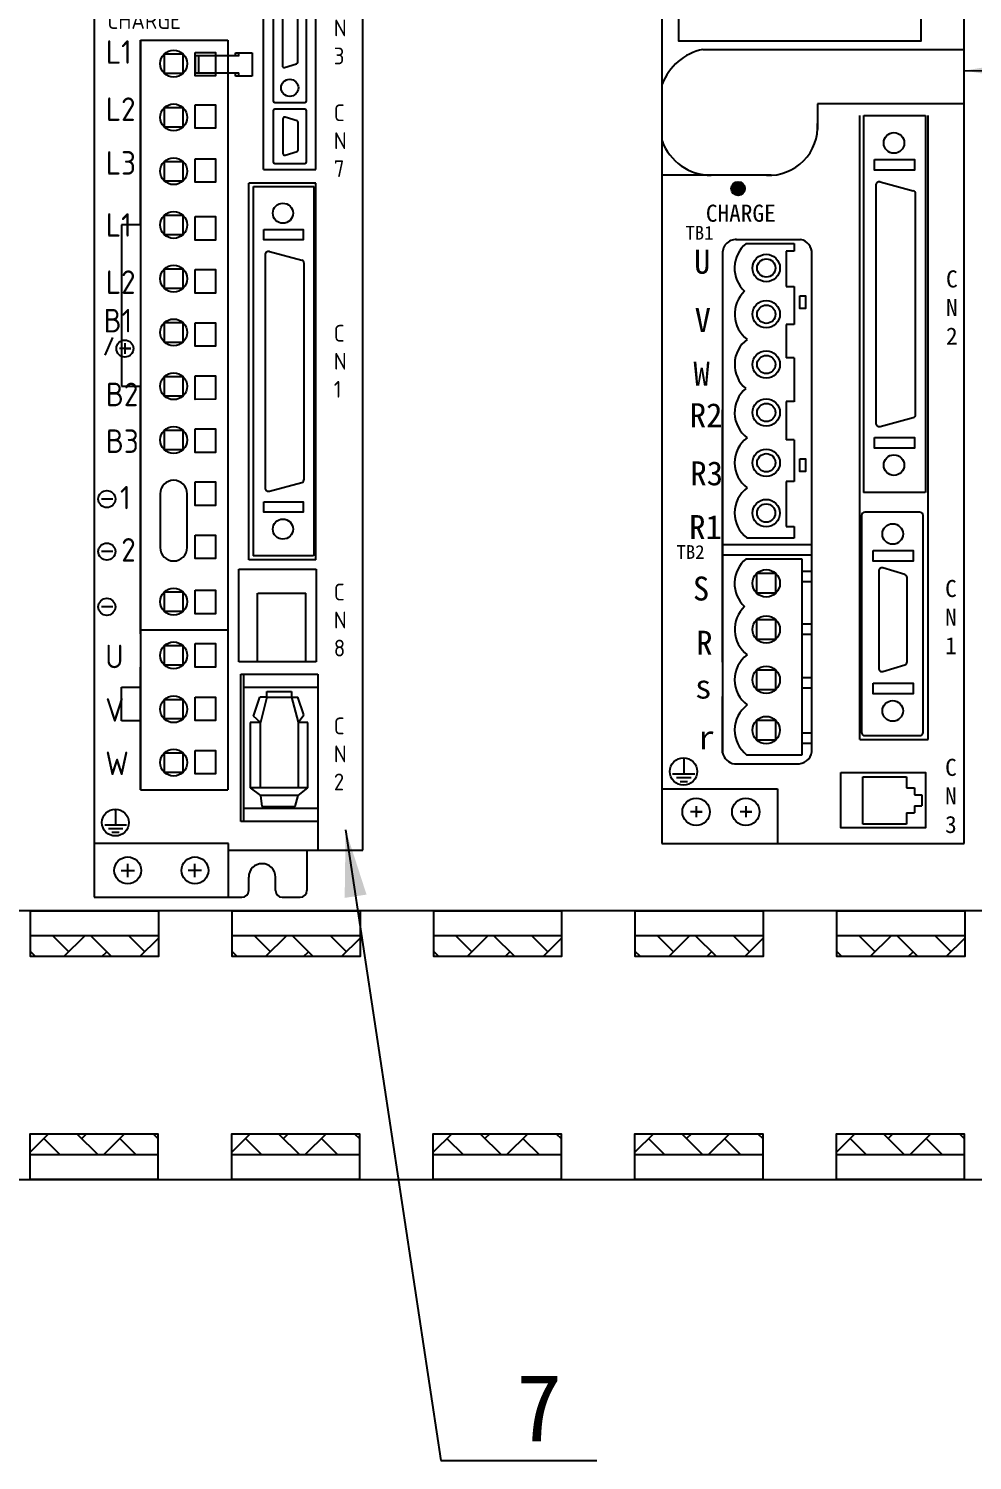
# Model space of a CAD drawing. Header units: millimetres. Extents: x 547 to 2149, y 622 to 1790.
# Drawn here: x 1295.1 to 1330.2, y 1634.9 to 1688.2 of the extents above; entities that cross this region are included whole.
import ezdxf

# ---------------------------------------------------------------- set-up
doc = ezdxf.new("R2010")
doc.units = ezdxf.units.MM
doc.layers.add('元器件与线路', color=7, linetype='Continuous')
doc.layers.add('英文数字标注', color=3, linetype='Continuous')
doc.styles.add('isocp', font='isocp.shx', dxfattribs={"height": 3.5})
doc.styles.get("Standard").update_dxf_attribs({"font": 'txt', "bigfont": 'gbcbig.shx'})
doc.dimstyles.get("Standard").update_dxf_attribs({"dimtxt": 2, "dimasz": 3, "dimexe": 0.18, "dimexo": 0.0625, "dimgap": 0.09, "dimtad": 0, "dimtih": 1, "dimtoh": 1, "dimdec": 4, "dimzin": 0, "dimdsep": 46, "dimtxsty": 'Standard', "dimcen": 0.09, "dimaunit": 1, "dimadec": 0, "dimazin": 0, "dimtfac": 1, "dimtdec": 4, "dimtofl": 0, "dimtmove": 0, "dimatfit": 3, "dimfxl": 0, "dimtolj": 1, "dimtzin": 0, "dimarcsym": 0})

# ---------------------------------------------------------------- blocks, each defined once
blk = doc.blocks.new('安川控制器')
h = blk.add_hatch(color=5)
h.paths.add_polyline_path([(31.18, -16.75), (26.18, -16.75), (25.85, -17.42), (29.6, -17.42), (28.66, -20), (30, -20)])
h.paths.add_polyline_path([(30, -20), (28.66, -20), (28.35, -20.85), (29.84, -20.44)])
h.paths.add_polyline_path([(31.44, -20), (30, -20), (29.84, -20.44)])
h.paths.add_polyline_path([(28.66, -20), (26.82, -20), (26.31, -21.41), (28.35, -20.85)])
h.paths.add_polyline_path([(29.84, -20.44), (28.35, -20.85), (26.49, -25.95), (27.83, -25.95)])
h.paths.add_polyline_path([(23.93, -20.32), (23.18, -19.57), (24.68, -19.57), (24.68, -19.07), (22.18, -19.07), (23.43, -20.32), (21.37, -23.88), (24.68, -23.88), (24.68, -23.38), (22.16, -23.38)])
h = blk.add_hatch(color=2)
h.paths.add_polyline_path([(3.6, -28.13), (0.9, -32.8), (6.29, -32.8)])
h.paths.add_polyline_path([(10.81, -28.13), (8.11, -32.8), (13.51, -32.8)])
blk.add_hatch(color=5).paths.add_polyline_path([(3.05, -30.75), (4.01, -30.75), (3.64, -31.32), (3.41, -31.24), (3.04, -32.17), (3.87, -31.47), (3.73, -31.38), (4.33, -30.54), (3.35, -30.54), (3.66, -29.63), (3.42, -29.63)])
h = blk.add_hatch(color=5)
edge = h.paths.add_edge_path()
edge.add_spline(control_points=[(10.31, -31.92), (10.51, -31.71), (11.01, -31.17), (10.06, -30.38), (10.38, -29.87), (10.48, -29.72)], knot_values=[0, 0, 0, 0, 0.767417, 1.933625, 2.435247, 2.435247, 2.435247, 2.435247], degree=3, periodic=0)
edge.add_line((10.48, -29.72), (10.33, -29.72))
edge.add_spline(control_points=[(10.33, -29.72), (10.23, -29.87), (9.91, -30.38), (10.86, -31.17), (10.36, -31.71), (10.16, -31.92)], knot_values=[0, 0, 0, 0, 0.501622, 1.667831, 2.435247, 2.435247, 2.435247, 2.435247], degree=3, periodic=0)
edge.add_line((10.16, -31.92), (9.86, -31.92))
edge.add_line((9.86, -31.92), (9.86, -32.07))
edge.add_line((9.86, -32.07), (12.01, -32.07))
edge.add_line((12.01, -32.07), (12.01, -31.92))
edge.add_line((12.01, -31.92), (11.51, -31.92))
edge.add_spline(control_points=[(11.51, -31.92), (11.71, -31.71), (12.21, -31.17), (11.26, -30.38), (11.58, -29.87), (11.68, -29.72)], knot_values=[0, 0, 0, 0, 0.767417, 1.933625, 2.435247, 2.435247, 2.435247, 2.435247], degree=3, periodic=0)
edge.add_line((11.68, -29.72), (11.53, -29.72))
edge.add_spline(control_points=[(11.53, -29.72), (11.43, -29.87), (11.11, -30.38), (12.06, -31.17), (11.56, -31.71), (11.36, -31.92)], knot_values=[0, 0, 0, 0, 0.501622, 1.667831, 2.435247, 2.435247, 2.435247, 2.435247], degree=3, periodic=0)
edge.add_line((11.36, -31.92), (10.91, -31.92))
edge.add_spline(control_points=[(10.91, -31.92), (11.11, -31.71), (11.61, -31.17), (10.66, -30.38), (10.98, -29.87), (11.08, -29.72)], knot_values=[0, 0, 0, 0, 0.767417, 1.933625, 2.435247, 2.435247, 2.435247, 2.435247], degree=3, periodic=0)
edge.add_line((11.08, -29.72), (10.93, -29.72))
edge.add_spline(control_points=[(10.93, -29.72), (10.83, -29.87), (10.51, -30.38), (11.46, -31.17), (10.96, -31.71), (10.76, -31.92)], knot_values=[0, 0, 0, 0, 0.501622, 1.667831, 2.435247, 2.435247, 2.435247, 2.435247], degree=3, periodic=0)
edge.add_line((10.76, -31.92), (10.31, -31.92))
h = blk.add_hatch()
h.set_pattern_fill('AR-BRELM', color=256, style=0)
h.set_pattern_definition([(0, (0, 0), (0, 5.334), [7.625, -0.375]), (0, (0, 2.25), (0, 5.334), [7.625, -0.375]), (0, (2, 2.667), (0, 5.334), [3.625, -0.375]), (0, (2, 4.917), (0, 5.334), [3.625, -0.375]), (90, (0, 0), (-8, 5e-16), [2.25, -3.084]), (90, (-0.375, 0), (-8, 5e-16), [2.25, -3.084]), (90, (2, 2.667), (-4, 2e-16), [2.25, -3.084]), (90, (1.625, 2.667), (-4, 2e-16), [2.25, -3.084])])
h.paths.add_polyline_path([(15.99, -28.13), (15.99, -35.63), (23.49, -35.63), (23.49, -28.13)])
at = {"lineweight": 25}
blk.add_hatch(color=1, dxfattribs=at).paths.add_polyline_path([(8.53, -34.8, 1), (6.53, -34.8, 1)])
at = {"color": 0, "lineweight": 25}
for p, q in [((40, 0), (0, 0)), ((0, 0), (0, -168)), ((33.01, -59.71), (33.01, 0)), ((40, -161), (40, 0)), ((25.23, -59.71), (25.23, -30.47)), ((26.63, -31.88), (26.63, -49.46)), ((31.36, -31.62), (26.89, -31.62)), ((31.61, -49.46), (31.61, -31.88)), ((30.13, -36.67), (28.34, -36.13)), ((28.01, -36.38), (28.01, -44.28)), ((30.31, -43.74), (30.31, -36.91)), ((19.88, -40.47), (19.88, -152.02)), ((21.04, -42.82), (21.04, -42.32)), ((21.04, -42.32), (23.54, -42.32)), ((21.54, -42.82), (21.54, -42.32)), ((23.54, -42.32), (23.54, -45.8)), ((15.04, -42.8), (15.04, -45.3)), ((21.54, -42.8), (15.04, -42.8)), ((15.54, -42.8), (15.54, -45.3)), ((28.34, -44.52), (30.13, -43.98)), ((15.04, -45.3), (21.54, -45.3)), ((21.04, -45.8), (21.04, -45.3)), ((23.54, -45.8), (21.04, -45.8)), ((21.54, -45.8), (21.54, -45.3)), ((26.63, -50.99), (26.63, -58.55)), ((31.35, -50.73), (26.88, -50.73)), ((26.89, -49.72), (31.36, -49.72)), ((31.61, -58.55), (31.61, -50.99)), ((28.09, -52.17), (28.09, -57.31)), ((30.2, -52.46), (28.42, -51.92)), ((30.38, -56.77), (30.38, -52.71)), ((28.42, -57.55), (30.2, -57.02)), ((26.88, -58.8), (31.35, -58.8)), ((23.01, -117.77), (23.01, -61.71)), ((33.01, -117.77), (33.01, -61.71)), ((23.7, -62.21), (32.7, -62.21)), ((23.7, -117.21), (23.7, -62.21)), ((23.7, -62.21), (32.7, -62.21)), ((23.7, -117.21), (23.7, -62.21)), ((32.7, -62.21), (32.7, -117.21)), ((32.7, -62.21), (32.7, -117.21)), ((6.88, -67.95), (4.07, -67.95)), ((4.07, -67.95), (4.07, -91.95)), ((6.88, -67.95), (6.88, -91.95)), ((25.46, -72.39), (25.46, -107.09)), ((26.09, -71.91), (30.89, -73.18)), ((31.26, -105.79), (31.26, -73.67)), ((2.72, -84.68), (1.57, -87.31)), ((5.48, -86.35), (3.77, -86.35)), ((4.58, -85.52), (4.58, -87.14)), ((4.58, -86.35), (5.48, -86.35)), ((4.07, -91.95), (6.88, -91.95)), ((26.09, -107.57), (30.89, -106.27)), ((9.84, -107.95), (9.84, -115.95)), ((13.84, -115.95), (13.84, -107.95)), ((2.8, -108.74), (1.08, -108.74)), ((2.8, -116.56), (1.08, -116.56)), ((21.53, -119.15), (33.04, -119.15)), ((21.53, -132.97), (21.53, -119.15)), ((32.65, -117.2), (23.65, -117.2)), ((33.03, -119.15), (33.03, -132.97)), ((24.32, -132.97), (24.32, -122.75)), ((24.35, -122.75), (31.49, -122.75)), ((31.46, -122.75), (31.46, -132.97)), ((2.8, -124.78), (1.08, -124.78)), ((6.88, -128.78), (6.88, -133.78)), ((33.03, -132.97), (21.53, -132.97)), ((21.81, -134.79), (33.31, -134.79)), ((21.81, -154.79), (21.81, -134.79)), ((21.81, -134.79), (33.31, -134.79)), ((21.81, -154.79), (21.81, -134.79)), ((22.26, -156.7), (22.26, -134.79)), ((33.31, -134.79), (33.31, -154.79)), ((33.31, -134.79), (33.31, -154.79)), ((4.07, -141.73), (4.07, -136.73)), ((4.07, -136.73), (6.88, -136.73)), ((23.71, -141.07), (24.67, -138.24)), ((25.71, -138.24), (24.67, -138.24)), ((25.71, -138.24), (24.74, -142.01)), ((25.71, -138.24), (25.71, -137.36)), ((25.71, -137.36), (29.39, -137.36)), ((25.71, -138.24), (29.39, -138.24)), ((29.39, -137.36), (29.39, -138.24)), ((29.39, -138.24), (30.36, -141.92)), ((29.39, -138.24), (30.3, -138.24)), ((31.22, -140.86), (30.3, -138.24)), ((6.88, -141.73), (4.07, -141.73)), ((23.2, -142.01), (23.2, -151.7)), ((24.74, -142.01), (23.2, -142.01)), ((24.74, -142.01), (23.2, -142.01)), ((24.74, -142.01), (23.2, -142.01)), ((24.74, -142.01), (23.71, -141.07)), ((24.74, -151.7), (24.74, -142.01)), ((30.36, -142.01), (31.22, -140.86)), ((30.36, -141.92), (30.36, -151.7)), ((31.82, -142.01), (30.36, -142.01)), ((31.82, -151.7), (31.82, -142.01)), ((23.2, -151.7), (24.74, -152.83)), ((30.36, -152.83), (24.74, -152.83)), ((24.74, -152.83), (24.97, -154.48)), ((29.92, -154.48), (30.36, -152.83)), ((30.36, -152.83), (31.82, -151.7)), ((33.31, -154.79), (22.26, -154.79)), ((33.31, -154.79), (22.26, -154.79)), ((24.97, -154.48), (29.92, -154.48)), ((33.34, -161), (33.34, -154.7)), ((0, -168), (20, -168))]:
    blk.add_line(p, q, dxfattribs=at)
for p, q in [((38.35, -0.62), (1.22, -0.62)), ((1.22, -0.62), (1.22, -6.21)), ((18.7, -6.21), (18.7, -1.71)), ((18.7, -1.71), (38.35, -1.71)), ((38.35, -0.62), (38.35, -1.71)), ((1.22, -6.21), (18.7, -6.21)), ((11.75, -12.71), (11.75, -14.21)), ((16.14, -12.71), (11.75, -12.71)), ((16.14, -14.21), (16.14, -12.71)), ((1.14, -14.47), (1.14, -20.97)), ((16.14, -14.47), (1.14, -14.47)), ((11.75, -14.21), (16.14, -14.21)), ((16.14, -20.97), (16.14, -14.47)), ((25.85, -17.42), (26.18, -16.75)), ((26.18, -16.75), (31.18, -16.75)), ((31.18, -16.75), (27.83, -25.95)), ((24.68, -19.07), (22.18, -19.07)), ((22.18, -19.07), (23.43, -20.32)), ((24.68, -19.07), (24.68, -19.57)), ((25.85, -17.42), (29.6, -17.42)), ((29.6, -17.42), (26.49, -25.95)), ((1.14, -20.97), (16.14, -20.97)), ((23.43, -20.32), (21.37, -23.88)), ((22.16, -23.38), (23.93, -20.32)), ((24.68, -19.57), (23.18, -19.57)), ((23.18, -19.57), (23.93, -20.32)), ((26.82, -20), (26.31, -21.41)), ((31.44, -20), (26.31, -21.41)), ((26.82, -20), (31.44, -20)), ((24.68, -23.38), (22.16, -23.38)), ((24.68, -23.88), (24.68, -23.38)), ((21.37, -23.88), (24.68, -23.88)), ((26.49, -25.95), (27.83, -25.95)), ((0, -27.76), (40, -27.76)), ((3.05, -30.75), (3.42, -29.63)), ((3.66, -29.63), (3.35, -30.54)), ((3.66, -29.63), (3.42, -29.63)), ((15.99, -28.13), (15.99, -35.63)), ((23.49, -28.13), (15.99, -28.13)), ((23.49, -35.63), (23.49, -28.13)), ((3.04, -32.17), (3.41, -31.24)), ((3.87, -31.47), (3.04, -32.17)), ((4.01, -30.75), (3.05, -30.75)), ((3.35, -30.54), (4.33, -30.54)), ((3.41, -31.24), (3.64, -31.32)), ((3.64, -31.32), (4.01, -30.75)), ((4.33, -30.54), (3.73, -31.38)), ((3.73, -31.38), (3.87, -31.47)), ((33.01, -30.47), (25.23, -30.47)), ((15.99, -35.63), (23.49, -35.63)), ((33.01, -61.71), (23.01, -61.71)), ((25.23, -59.71), (33.01, -59.71)), ((33.01, -117.77), (23.01, -117.77)), ((33.31, -136.79), (22.26, -136.79)), ((31.82, -151.7), (23.2, -151.7)), ((21.81, -156.7), (21.81, -154.79)), ((33.34, -156.7), (21.81, -156.7)), ((20, -160), (0, -160)), ((20, -168), (20, -160)), ((20, -161), (40, -161)), ((31.67, -161), (31.67, -167)), ((4, -164), (6, -164)), ((5, -165), (5, -163)), ((16, -164), (14, -164)), ((15, -165), (15, -163)), ((23, -167), (23, -165)), ((27, -167), (27, -165)), ((20, -168), (22, -168)), ((28, -168), (30.67, -168))]:
    blk.add_line(p, q)
at = {"color": 0, "lineweight": 30}
for p, q in [((6.88, -40.47), (6.88, -67.95)), ((6.88, -91.95), (6.88, -128.78)), ((6.88, -133.78), (6.88, -152.02))]:
    blk.add_line(p, q, dxfattribs=at)
at = {"color": 0}
for p, q in [((6.88, -40.47), (19.88, -40.47)), ((6.88, -128.18), (19.88, -128.18)), ((6.88, -152.02), (19.88, -152.02)), ((3.2, -155.07), (3.2, -157.23)), ((1.58, -157.23), (4.82, -157.23)), ((2.12, -157.77), (4.28, -157.77)), ((2.66, -158.31), (3.74, -158.31))]:
    blk.add_line(p, q, dxfattribs=at)
at = {"color": 0, "lineweight": 25}
for points in [[(5.89, -1.12), (1.72, -1.12), (1.72, -5.67)], [(10.42, -42.54), (10.42, -45.37), (13.25, -45.37), (13.25, -42.54)], [(15.03, -42.27), (18.05, -42.27), (18.05, -45.77), (15.03, -45.78)], [(10.42, -50.54), (10.42, -53.37), (13.25, -53.37), (13.25, -50.54)], [(15.03, -50.06), (18.05, -50.06), (18.05, -53.56), (15.03, -53.57)], [(10.42, -58.54), (10.42, -61.37), (13.25, -61.37), (13.25, -58.54)], [(15.03, -58.1), (18.05, -58.1), (18.05, -61.6), (15.03, -61.6)], [(10.42, -66.54), (10.42, -69.37), (13.25, -69.37), (13.25, -66.54)], [(15.03, -66.7), (18.05, -66.7), (18.05, -70.2), (15.03, -70.21)], [(25.28, -68.62), (31.11, -68.62), (31.11, -70.17), (25.28, -70.17)], [(10.42, -74.54), (10.42, -77.37), (13.25, -77.37), (13.25, -74.54)], [(15.03, -74.6), (18.05, -74.6), (18.05, -78.1), (15.03, -78.11)], [(10.42, -82.54), (10.42, -85.37), (13.25, -85.37), (13.25, -82.54)], [(15.03, -82.5), (18.05, -82.5), (18.05, -86), (15.03, -86.01)], [(10.42, -90.54), (10.42, -93.37), (13.25, -93.37), (13.25, -90.54)], [(15.03, -90.4), (18.05, -90.4), (18.05, -93.9), (15.03, -93.91)], [(10.42, -98.54), (10.42, -101.37), (13.25, -101.37), (13.25, -98.54)], [(15.03, -98.3), (18.05, -98.3), (18.05, -101.8), (15.03, -101.81)], [(15.03, -106.2), (18.05, -106.2), (18.05, -109.7), (15.03, -109.71)], [(25.28, -109.16), (31.11, -109.16), (31.11, -110.71), (25.28, -110.71)], [(15.03, -114.1), (18.05, -114.1), (18.05, -117.6), (15.03, -117.61)], [(10.42, -122.6), (10.42, -125.42), (13.25, -125.42), (13.25, -122.6)], [(15.03, -122.31), (18.05, -122.31), (18.05, -125.81), (15.03, -125.82)], [(10.42, -130.6), (10.42, -133.42), (13.25, -133.42), (13.25, -130.6)], [(15.03, -130.25), (18.05, -130.25), (18.05, -133.75), (15.03, -133.76)], [(15.03, -138.2), (18.05, -138.2), (18.05, -141.7), (15.03, -141.7)], [(10.42, -138.6), (10.42, -141.42), (13.25, -141.42), (13.25, -138.6)], [(10.42, -146.54), (10.42, -149.37), (13.25, -149.37), (13.25, -146.54)], [(15.03, -146.15), (18.05, -146.15), (18.05, -149.65), (15.03, -149.65)]]:
    blk.add_lwpolyline(points, close=True, dxfattribs=at)
for centre, radius in [((7.53, -34.8), 1), ((29.11, -33.73), 1.28), ((11.84, -43.95), 2), ((29.11, -47.55), 1.28), ((11.84, -51.95), 2), ((11.84, -59.95), 2), ((11.84, -67.95), 2), ((28.1, -66.21), 1.5), ((11.84, -75.95), 2), ((11.84, -83.95), 2), ((4.58, -86.35), 1.27), ((11.84, -91.95), 2), ((11.84, -99.95), 2), ((1.89, -108.74), 1.27), ((28.1, -113.21), 1.5), ((1.89, -116.56), 1.27), ((1.89, -124.78), 1.27), ((11.84, -124.01), 2), ((11.84, -132.01), 2), ((11.84, -140.01), 2), ((11.84, -147.96), 2), ((3.17, -156.88), 2)]:
    blk.add_circle(centre, radius, dxfattribs=at)
for centre in [(5, -164), (15, -164)]:
    blk.add_circle(centre, 2)
for centre, radius, start, end in [((7.12, -31.26), 7.93, 26.1847, 153.8153), ((6.97, -30.86), 6.4, 28.9302, 151.0698), ((25, -165), 2, 360, 180), ((22, -167), 1, 270, 0), ((28, -167), 1, 180, 270), ((30.67, -167), 1, 270, 0)]:
    blk.add_arc(centre, radius, start, end)
for centre, radius, start, end in [((26.89, -31.88), 0.256, 90, 180), ((31.36, -31.88), 0.256, 0, 90), ((28.27, -36.38), 0.256, 73.1903, 180), ((30.05, -36.91), 0.256, 0, 73.1903), ((28.27, -44.28), 0.256, 180, 286.771), ((30.05, -43.74), 0.256, 286.771, 0), ((26.89, -49.46), 0.256, 180, 270), ((26.88, -50.99), 0.256, 90, 180), ((31.35, -50.99), 0.256, 0, 90), ((31.36, -49.46), 0.256, 270, 0), ((28.35, -52.17), 0.256, 73.1903, 180), ((30.13, -52.71), 0.256, 0, 73.1903), ((28.35, -57.31), 0.256, 180, 286.771), ((30.13, -56.77), 0.256, 286.771, 0), ((26.88, -58.55), 0.256, 180, 270), ((31.35, -58.55), 0.256, 270, 0), ((25.96, -72.39), 0.5, 75.0938, 180), ((30.76, -73.67), 0.5, 0, 75.0938), ((11.84, -107.95), 2, 0, 180), ((30.76, -105.79), 0.5, 285.1335, 0), ((25.96, -107.09), 0.5, 180, 285.1335), ((11.84, -115.95), 2, 180, 0)]:
    blk.add_arc(centre, radius, start, end, dxfattribs=at)
at = {"color": 0, "lineweight": 50}
blk.add_spline([(1.93, -1.82), (2.64, -1.29), (2.02, -2.64), (3.32, -1.48), (1.95, -3.25), (3.96, -1.41), (2.1, -4.66)], degree=3, dxfattribs=at)
at = {"color": 0, "ltscale": 7}
blk.add_point((3.2, -155.07), dxfattribs=at)
at = {"color": 3, "lineweight": 25, "insert": (7.64, -1.18), "char_height": 1.485, "width": 6.1987, "attachment_point": 1}
blk.add_mtext('YASKAWA', dxfattribs=at)
at = {"color": 3, "lineweight": 25, "attachment_point": 1, "style": 'isocp'}
for s, insert, char_height, width in [('SERVOPACK', (0.88, -12.78), 1.5, 3.9934), ('C\\PN\\P3', (35.67, -33.22), 2.5, 2.2917), ('CHARGE', (1.98, -36.28), 2.5, 3.9934), ('L1', (1.75, -40.47), 3.5, 3.9934), ('L2', (1.75, -48.97), 3.5, 3.9934), ('C\\PN\\P7', (35.67, -50.01), 2.5, 2.2917), ('L3', (1.75, -56.97), 3.5, 3.9934), ('L1', (1.75, -66.2), 3.5, 3.9934), ('L2', (1.75, -74.71), 3.5, 3.9934), ('B1', (1.41, -80.44), 3.5, 3.9934), ('C\\PN\\P1', (35.67, -82.82), 2.5, 2.2917), ('B2', (1.75, -91.42), 3.5, 3.9934), ('B3', (1.75, -98.38), 3.5, 3.9934), (' 1', (1.85, -106.77), 3.5, 3.9934), (' 2', (2.04, -114.55), 3.5, 3.9934), ('C\\PN\\P8', (35.67, -121.33), 2.5, 2.2917), ('U', (1.66, -130.42), 3.5, 3.9934), ('V', (1.66, -138.37), 3.5, 3.9934), ('C\\PN\\P2', (35.67, -141.25), 2.5, 2.2917), ('W', (1.66, -146.32), 3.5, 3.9934)]:
    blk.add_mtext(s, dxfattribs=dict(at, insert=insert, char_height=char_height, width=width))

msp = doc.modelspace()

# ---------------------------------------------------------------- hatches: boundary and pattern name
at = {"layer": '元器件与线路', "lineweight": 25}
msp.add_hatch(color=1, dxfattribs=at).paths.add_polyline_path([(1321.775, 1682.256, 1), (1321.265, 1682.256, 1)])
at = {"layer": '元器件与线路'}
h = msp.add_hatch(dxfattribs=at)
h.set_pattern_fill('AR-HBONE', color=256, scale=0.25, style=0)
h.set_pattern_definition([(45, (1725.8276, 1531.5312), (1e-16, 1.4142136), [3, -1]), (135, (1726.5347, 1532.2383), (1e-16, 1.4142136), [3, -1])])
h.paths.add_polyline_path([(1299.95, 1654.47), (1295.193, 1654.47), (1295.193, 1653.682), (1299.95, 1653.682)])
h = msp.add_hatch(dxfattribs=at)
h.set_pattern_fill('AR-HBONE', color=256, scale=0.25, style=0)
h.set_pattern_definition([(45, (1733.3276, 1531.5312), (1e-16, 1.4142136), [3, -1]), (135, (1734.0347, 1532.2383), (1e-16, 1.4142136), [3, -1])])
h.paths.add_polyline_path([(1307.45, 1654.47), (1302.693, 1654.47), (1302.693, 1653.682), (1307.45, 1653.682)])
h = msp.add_hatch(dxfattribs=at)
h.set_pattern_fill('AR-HBONE', color=256, scale=0.25, style=0)
h.set_pattern_definition([(45, (1740.8276, 1531.5312), (1e-16, 1.4142136), [3, -1]), (135, (1741.5347, 1532.2383), (1e-16, 1.4142136), [3, -1])])
h.paths.add_polyline_path([(1314.95, 1654.47), (1310.193, 1654.47), (1310.193, 1653.682), (1314.95, 1653.682)])
h = msp.add_hatch(dxfattribs=at)
h.set_pattern_fill('AR-HBONE', color=256, scale=0.25, style=0)
h.set_pattern_definition([(45, (1748.3276, 1531.5312), (1e-16, 1.4142136), [3, -1]), (135, (1749.0347, 1532.2383), (1e-16, 1.4142136), [3, -1])])
h.paths.add_polyline_path([(1322.45, 1654.47), (1317.693, 1654.47), (1317.693, 1653.682), (1322.45, 1653.682)])
h = msp.add_hatch(dxfattribs=at)
h.set_pattern_fill('AR-HBONE', color=256, scale=0.25, style=0)
h.set_pattern_definition([(45, (1755.8276, 1531.5312), (1e-16, 1.4142136), [3, -1]), (135, (1756.5347, 1532.2383), (1e-16, 1.4142136), [3, -1])])
h.paths.add_polyline_path([(1329.95, 1654.47), (1325.193, 1654.47), (1325.193, 1653.682), (1329.95, 1653.682)])
h = msp.add_hatch(dxfattribs=at)
h.set_pattern_fill('AR-HBONE', color=256, scale=0.25, angle=180, style=0)
h.set_pattern_definition([(225, (869.2987, 1769.2419), (-3e-16, -1.4142136), [3, -1]), (315, (868.5916, 1768.5348), (-3e-16, -1.4142136), [3, -1])])
h.paths.add_polyline_path([(1295.176, 1647.092), (1295.176, 1646.303), (1299.933, 1646.303), (1299.933, 1647.092)])
h = msp.add_hatch(dxfattribs=at)
h.set_pattern_fill('AR-HBONE', color=256, scale=0.25, angle=180, style=0)
h.set_pattern_definition([(225, (876.7987, 1769.2419), (-3e-16, -1.4142136), [3, -1]), (315, (876.0916, 1768.5348), (-3e-16, -1.4142136), [3, -1])])
h.paths.add_polyline_path([(1302.676, 1647.092), (1302.676, 1646.303), (1307.433, 1646.303), (1307.433, 1647.092)])
h = msp.add_hatch(dxfattribs=at)
h.set_pattern_fill('AR-HBONE', color=256, scale=0.25, angle=180, style=0)
h.set_pattern_definition([(225, (884.2987, 1769.2419), (-3e-16, -1.4142136), [3, -1]), (315, (883.5916, 1768.5348), (-3e-16, -1.4142136), [3, -1])])
h.paths.add_polyline_path([(1310.176, 1647.092), (1310.176, 1646.303), (1314.933, 1646.303), (1314.933, 1647.092)])
h = msp.add_hatch(dxfattribs=at)
h.set_pattern_fill('AR-HBONE', color=256, scale=0.25, angle=180, style=0)
h.set_pattern_definition([(225, (891.7987, 1769.2419), (-3e-16, -1.4142136), [3, -1]), (315, (891.0916, 1768.5348), (-3e-16, -1.4142136), [3, -1])])
h.paths.add_polyline_path([(1317.676, 1647.092), (1317.676, 1646.303), (1322.433, 1646.303), (1322.433, 1647.092)])
h = msp.add_hatch(dxfattribs=at)
h.set_pattern_fill('AR-HBONE', color=256, scale=0.25, angle=180, style=0)
h.set_pattern_definition([(225, (899.2987, 1769.2419), (-3e-16, -1.4142136), [3, -1]), (315, (898.5916, 1768.5348), (-3e-16, -1.4142136), [3, -1])])
h.paths.add_polyline_path([(1325.176, 1647.092), (1325.176, 1646.303), (1329.933, 1646.303), (1329.933, 1647.092)])

# ---------------------------------------------------------------- linework, layer by layer
for p, q in [((1318.683, 1697.887), (1318.683, 1657.887)), ((1329.933, 1657.887), (1329.933, 1697.887)), ((1318.683, 1657.887), (1329.933, 1657.887)), ((1344.95, 1655.387), (1234.933, 1655.387)), ((1295.193, 1654.47), (1299.95, 1654.47)), ((1302.693, 1654.47), (1307.45, 1654.47)), ((1310.193, 1654.47), (1314.95, 1654.47)), ((1317.693, 1654.47), (1322.45, 1654.47)), ((1325.193, 1654.47), (1329.95, 1654.47)), ((1299.933, 1646.303), (1295.176, 1646.303)), ((1307.433, 1646.303), (1302.676, 1646.303)), ((1314.933, 1646.303), (1310.176, 1646.303)), ((1322.433, 1646.303), (1317.676, 1646.303)), ((1329.933, 1646.303), (1325.176, 1646.303))]:
    msp.add_line(p, q, dxfattribs=at)
at = {"layer": '元器件与线路', "color": 0}
for p, q in [((1320.206, 1687.428), (1329.933, 1687.428)), ((1329.933, 1685.403), (1324.473, 1685.404)), ((1324.473, 1685.404), (1324.473, 1684.45)), ((1322.743, 1682.746), (1318.689, 1682.746)), ((1321.434, 1680.358), (1323.843, 1680.358)), ((1321.813, 1680.207), (1323.601, 1680.207)), ((1323.307, 1679.923), (1323.308, 1678.607)), ((1323.601, 1679.923), (1323.307, 1679.923)), ((1323.601, 1680.207), (1323.601, 1679.923)), ((1324.256, 1661.304), (1324.266, 1679.878)), ((1323.308, 1678.616), (1323.307, 1678.616)), ((1323.308, 1678.607), (1323.601, 1678.607)), ((1323.601, 1678.615), (1323.601, 1677.2)), ((1323.307, 1677.2), (1323.307, 1675.954)), ((1323.601, 1677.2), (1323.307, 1677.2)), ((1323.599, 1675.954), (1323.307, 1675.954)), ((1323.601, 1675.954), (1323.601, 1674.322)), ((1323.307, 1674.326), (1323.307, 1672.909)), ((1323.601, 1674.326), (1323.307, 1674.326)), ((1323.599, 1672.908), (1323.307, 1672.909)), ((1323.601, 1672.908), (1323.601, 1671.351)), ((1323.601, 1671.351), (1323.307, 1671.351)), ((1323.309, 1671.351), (1323.311, 1669.675)), ((1323.311, 1669.675), (1323.307, 1669.675)), ((1323.307, 1669.675), (1323.601, 1669.675)), ((1323.601, 1669.675), (1323.601, 1669.253)), ((1320.945, 1669.016), (1324.26, 1669.016)), ((1323.601, 1669.253), (1321.844, 1669.253)), ((1320.945, 1668.624), (1324.26, 1668.624)), ((1321.813, 1668.477), (1323.89, 1668.477)), ((1323.89, 1668.477), (1323.89, 1661.18)), ((1326.041, 1661.752), (1328.591, 1661.752)), ((1319.495, 1661.026), (1319.495, 1660.475)), ((1321.378, 1660.852), (1323.802, 1660.852)), ((1323.89, 1661.18), (1321.844, 1661.18)), ((1319.082, 1660.475), (1319.908, 1660.475)), ((1319.219, 1660.338), (1319.77, 1660.338)), ((1326.162, 1660.365), (1327.786, 1660.365)), ((1326.162, 1658.605), (1326.162, 1660.365)), ((1327.786, 1660.365), (1327.786, 1659.957)), ((1319.357, 1660.2), (1319.632, 1660.2)), ((1327.786, 1659.957), (1328.076, 1659.957)), ((1328.076, 1659.957), (1328.076, 1659.702)), ((1328.076, 1659.702), (1328.348, 1659.702)), ((1328.348, 1659.702), (1328.348, 1659.285)), ((1328.076, 1659.285), (1328.348, 1659.285)), ((1328.076, 1659.285), (1328.076, 1659.03)), ((1327.786, 1659.031), (1328.076, 1659.03)), ((1327.787, 1659.031), (1327.787, 1658.605)), ((1327.787, 1658.605), (1326.162, 1658.605))]:
    msp.add_line(p, q, dxfattribs=at)
at = {"layer": '元器件与线路', "color": 0, "lineweight": 25}
for p, q in [((1326.041, 1661.752), (1326.041, 1684.97)), ((1326.193, 1684.97), (1328.488, 1684.97)), ((1326.193, 1670.945), (1326.193, 1684.97)), ((1328.488, 1684.97), (1328.488, 1670.945)), ((1328.591, 1661.752), (1328.591, 1684.975)), ((1326.642, 1682.374), (1326.642, 1673.526)), ((1326.802, 1682.497), (1328.026, 1682.171)), ((1328.121, 1673.857), (1328.121, 1682.048)), ((1320.941, 1679.922), (1320.941, 1674.022)), ((1326.803, 1673.403), (1328.027, 1673.734)), ((1328.475, 1670.948), (1326.18, 1670.948)), ((1326.113, 1670.091), (1326.113, 1662.02)), ((1328.282, 1670.209), (1326.231, 1670.209)), ((1328.4, 1662.02), (1328.4, 1670.091)), ((1323.89, 1668.021), (1324.256, 1668.021)), ((1326.748, 1668.027), (1326.748, 1664.401)), ((1327.717, 1667.893), (1326.9, 1668.14)), ((1327.801, 1664.647), (1327.801, 1667.78)), ((1324.256, 1667.625), (1323.89, 1667.625)), ((1323.89, 1666.057), (1324.256, 1666.057)), ((1324.256, 1665.661), (1323.89, 1665.661)), ((1320.941, 1664.631), (1320.941, 1663.356)), ((1326.9, 1664.288), (1327.717, 1664.535)), ((1323.89, 1664.061), (1324.256, 1664.061)), ((1324.256, 1663.664), (1323.89, 1663.664)), ((1323.89, 1662.006), (1324.256, 1662.006)), ((1326.231, 1661.902), (1328.282, 1661.902)), ((1324.256, 1661.61), (1323.89, 1661.61)), ((1318.689, 1659.927), (1322.987, 1659.927)), ((1322.987, 1659.927), (1322.987, 1657.887)), ((1319.954, 1659.277), (1319.954, 1658.863)), ((1321.8, 1659.277), (1321.8, 1658.863)), ((1320.184, 1659.065), (1319.748, 1659.065)), ((1319.954, 1659.065), (1320.184, 1659.065)), ((1322.031, 1659.065), (1321.594, 1659.065)), ((1321.8, 1659.065), (1322.031, 1659.065))]:
    msp.add_line(p, q, dxfattribs=at)
at = {"layer": '元器件与线路', "color": 0, "lineweight": 30}
for p, q in [((1320.941, 1674.022), (1320.941, 1664.631)), ((1320.941, 1663.356), (1320.941, 1661.265))]:
    msp.add_line(p, q, dxfattribs=at)
at = {"layer": '元器件与线路', "color": 7}
msp.add_line((1224.933, 1645.387), (1354.933, 1645.387), dxfattribs=at)
at = {"layer": '元器件与线路', "color": 0}
for points in [[(1319.307, 1690.151), (1328.31, 1690.151), (1328.31, 1687.736), (1319.307, 1687.736)], [(1323.811, 1678.263), (1324.025, 1678.263), (1324.025, 1677.79), (1323.811, 1677.79)], [(1323.81, 1672.197), (1324.024, 1672.197), (1324.024, 1671.724), (1323.81, 1671.724)], [(1325.344, 1660.524), (1328.492, 1660.524), (1328.492, 1658.465), (1325.344, 1658.465)]]:
    msp.add_lwpolyline(points, close=True, dxfattribs=at)
at = {"layer": '元器件与线路', "color": 0, "lineweight": 25}
for points in [[(1326.595, 1683.336), (1328.083, 1683.336), (1328.083, 1682.939), (1326.595, 1682.939)], [(1326.595, 1672.997), (1328.083, 1672.997), (1328.083, 1672.601), (1326.595, 1672.601)], [(1326.548, 1668.787), (1328.036, 1668.787), (1328.036, 1668.391), (1326.548, 1668.391)], [(1322.205, 1667.928), (1322.205, 1667.207), (1322.926, 1667.207), (1322.926, 1667.928)], [(1322.205, 1666.208), (1322.205, 1665.487), (1322.926, 1665.487), (1322.926, 1666.208)], [(1322.205, 1664.338), (1322.205, 1663.617), (1322.926, 1663.617), (1322.926, 1664.338)], [(1326.548, 1663.852), (1328.036, 1663.852), (1328.036, 1663.456), (1326.548, 1663.456)], [(1322.2, 1662.468), (1322.2, 1661.747), (1322.921, 1661.747), (1322.921, 1662.468)]]:
    msp.add_lwpolyline(points, close=True, dxfattribs=at)
at = {"layer": '元器件与线路'}
for points in [[(1295.193, 1655.387), (1299.95, 1655.387), (1299.95, 1653.682), (1295.193, 1653.682)], [(1302.693, 1655.387), (1307.45, 1655.387), (1307.45, 1653.682), (1302.693, 1653.682)], [(1310.193, 1655.387), (1314.95, 1655.387), (1314.95, 1653.682), (1310.193, 1653.682)], [(1317.693, 1655.387), (1322.45, 1655.387), (1322.45, 1653.682), (1317.693, 1653.682)], [(1325.193, 1655.387), (1329.95, 1655.387), (1329.95, 1653.682), (1325.193, 1653.682)], [(1299.933, 1645.387), (1295.176, 1645.387), (1295.176, 1647.092), (1299.933, 1647.092)], [(1307.433, 1645.387), (1302.676, 1645.387), (1302.676, 1647.092), (1307.433, 1647.092)], [(1314.933, 1645.387), (1310.176, 1645.387), (1310.176, 1647.092), (1314.933, 1647.092)], [(1322.433, 1645.387), (1317.676, 1645.387), (1317.676, 1647.092), (1322.433, 1647.092)], [(1329.933, 1645.387), (1325.176, 1645.387), (1325.176, 1647.092), (1329.933, 1647.092)]]:
    msp.add_lwpolyline(points, close=True, dxfattribs=at)
at = {"layer": '元器件与线路', "color": 0, "lineweight": 25}
for centre, radius in [((1327.316, 1683.95), 0.383), ((1321.518, 1682.252), 0.255), ((1322.565, 1679.297), 0.51), ((1322.565, 1677.578), 0.51), ((1322.565, 1675.708), 0.51), ((1322.565, 1673.921), 0.51), ((1322.565, 1672.051), 0.51), ((1327.316, 1671.965), 0.383), ((1322.561, 1670.181), 0.51), ((1327.269, 1669.402), 0.383), ((1322.565, 1667.567), 0.51), ((1322.565, 1665.847), 0.51), ((1322.565, 1663.977), 0.51), ((1327.269, 1662.82), 0.383), ((1322.561, 1662.107), 0.51), ((1319.488, 1660.564), 0.51), ((1319.954, 1659.065), 0.51), ((1321.8, 1659.065), 0.51)]:
    msp.add_circle(centre, radius, dxfattribs=at)
at = {"layer": '元器件与线路', "color": 0}
for centre in [(1322.565, 1679.297), (1322.565, 1677.578), (1322.565, 1675.708), (1322.565, 1673.921), (1322.565, 1672.051), (1322.561, 1670.181)]:
    msp.add_circle(centre, 0.34, dxfattribs=at)
for centre, radius, start, end in [((1320.636, 1685.387), 2.086, 101.8762, 158.91), ((1322.66, 1684.561), 1.816, 267.4018, 3.5027), ((1320.528, 1684.709), 1.963, 200.469, 269.5264), ((1322.565, 1679.297), 1.181, 129.5922, 226.9336), ((1323.756, 1679.855), 0.51, 357.3805, 80.1676), ((1322.565, 1677.578), 1.177, 133.2302, 232.6292), ((1322.565, 1675.708), 1.176, 127.3901, 229.443), ((1322.564, 1673.92), 1.176, 130.5063, 232.6606), ((1322.565, 1672.051), 1.176, 127.3901, 232.7248), ((1322.561, 1670.181), 1.172, 127.1608, 232.3118), ((1322.565, 1667.567), 1.181, 129.5922, 226.9336), ((1322.565, 1665.847), 1.177, 133.2302, 232.6292), ((1322.565, 1663.977), 1.176, 127.3901, 232.7248), ((1322.561, 1662.107), 1.172, 127.1608, 232.3118)]:
    msp.add_arc(centre, radius, start, end, dxfattribs=at)
at = {"layer": '元器件与线路', "color": 0, "lineweight": 25}
for centre, radius, start, end in [((1326.77, 1682.374), 0.128, 75.0938, 180), ((1327.994, 1682.048), 0.128, 0, 75.0938), ((1321.446, 1679.848), 0.51, 88.6282, 188.3832), ((1327.994, 1673.857), 0.128, 285.1335, 0), ((1326.77, 1673.526), 0.128, 180, 285.1335), ((1326.231, 1670.091), 0.118, 90, 180), ((1328.282, 1670.091), 0.118, 0, 90), ((1326.866, 1668.027), 0.118, 73.1903, 180), ((1327.683, 1667.78), 0.118, 0, 73.1903), ((1327.683, 1664.647), 0.118, 286.771, 0), ((1326.866, 1664.401), 0.118, 180, 286.771), ((1326.231, 1662.02), 0.118, 180, 270), ((1328.282, 1662.02), 0.118, 270, 0), ((1323.74, 1661.37), 0.521, 264.347, 352.6868), ((1321.443, 1661.357), 0.51, 190.4152, 262.7081)]:
    msp.add_arc(centre, radius, start, end, dxfattribs=at)

# ---------------------------------------------------------------- block references
at = {"xscale": 0.25, "yscale": 0.25, "zscale": 0.25}
msp.add_blockref('安川控制器', (1297.558, 1697.887), dxfattribs=at)

# ---------------------------------------------------------------- texts
at = {"layer": '元器件与线路', "color": 3, "insert": (1313.262, 1638.144), "char_height": 2.5, "width": 4.03739, "attachment_point": 1}
msp.add_mtext('\\A1;{\\fSimSun|b0|i0|c134|p2;7}', dxfattribs=at)
at = {"layer": '英文数字标注', "color": 3, "lineweight": 25, "attachment_point": 1, "style": 'isocp'}
for s, insert, char_height, width in [('{\\fSimSun|b0|i0|c0|p2;CHARGE}', (1320.316, 1681.655), 0.6375, 1.01832), ('{\\fSimSun|b0|i0|c0|p2;TB1}', (1319.558, 1680.863), 0.51, 1.01832), ('{\\fSimSun|b0|i0|c0|p2;U}', (1319.877, 1679.977), 0.8925, 1.01832), ('{\\fSimSun|b0|i0|c0|p2;C\\PN\\P2}', (1329.251, 1679.21), 0.6375, 0.58437), ('{\\fSimSun|b0|i0|c0|p2;V}', (1319.899, 1677.814), 0.8925, 1.01832), ('{\\fSimSun|b0|i0|c0|p2;W}', (1319.855, 1675.817), 0.8925, 1.01832), ('{\\fSimSun|b0|i0|c0|p2;R2}', (1319.72, 1674.268), 0.8925, 1.01832), ('{\\fSimSun|b0|i0|c0|p2;R3}', (1319.742, 1672.105), 0.8925, 1.01832), ('{\\fSimSun|b0|i0|c0|p2;R1}', (1319.698, 1670.108), 0.8925, 1.01832), ('{\\fSimSun|b0|i0|c0|p2;TB2}', (1319.228, 1668.987), 0.51, 1.01832), ('{\\fSimSun|b0|i0|c0|p2;S}', (1319.836, 1667.82), 0.8925, 1.01832), ('{\\fSimSun|b0|i0|c0|p2;C\\PN\\P1}', (1329.218, 1667.693), 0.6375, 0.58437), ('{\\fSimSun|b0|i0|c0|p2;R}', (1319.96, 1665.803), 0.8925, 1.01832), ('{\\fSimSun|b0|i0|c134|p2;s}', (1319.92, 1664.173), 0.8925, 1.01832), ('{\\fSimSun|b0|i0|c134|p2;r}', (1320.043, 1662.281), 0.8925, 1.01832), ('{\\fSimSun|b0|i0|c0|p2;C\\PN\\P3}', (1329.218, 1661.04), 0.6375, 0.58437)]:
    msp.add_mtext(s, dxfattribs=dict(at, insert=insert, char_height=char_height, width=width))

# ---------------------------------------------------------------- leaders
at = {"layer": '元器件与线路', "color": 3}
msp.add_leader([(1306.914, 1658.398), (1310.451, 1634.939), (1316.266, 1634.939)], dimstyle='Standard', override={"dimasz": 2.5, "dimgap": 0.09, "dimtad": 0}, dxfattribs=at)
at = {"layer": '英文数字标注'}
msp.add_leader([(1329.933, 1686.643), (1359.481, 1686.549), (1367.391, 1686.549)], dimstyle='Standard', override={"dimasz": 2.5, "dimgap": 0.09, "dimtad": 0}, dxfattribs=at)

doc.saveas('drawing.dxf')
